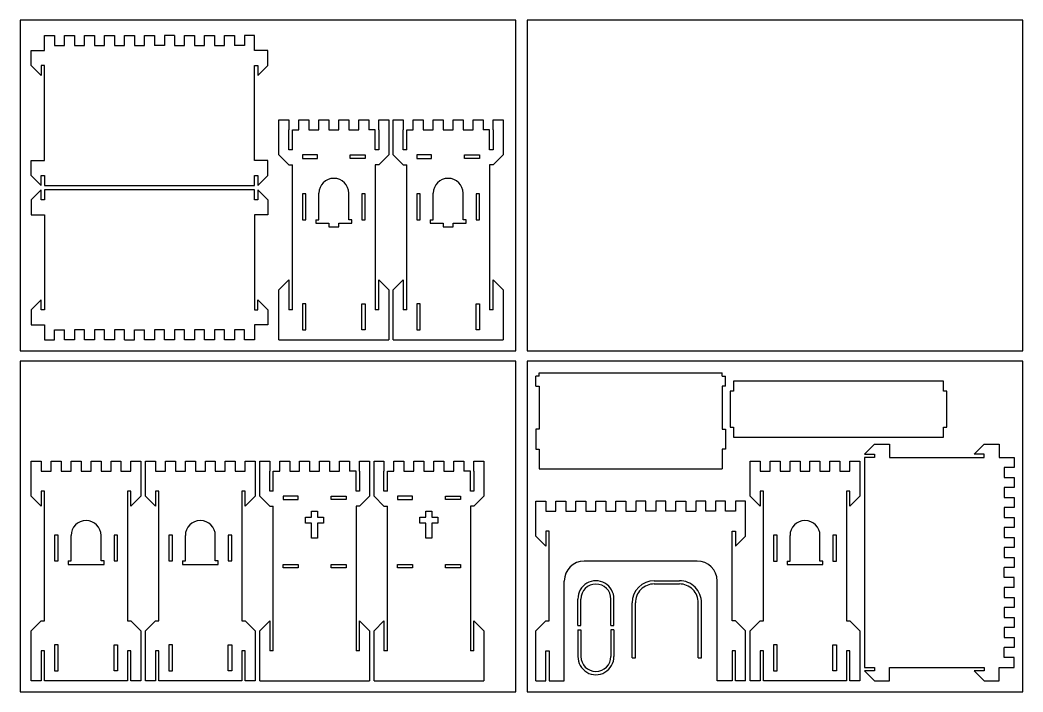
# Model space of a CAD drawing. Header units: millimetres. Extents: x 0 to 1840, y 0 to 1070.
# Drawn here: x 10 to 920, y 460 to 1070 of the extents above; entities that cross this region are included whole.
import ezdxf

# ---------------------------------------------------------------- set-up
doc = ezdxf.new("R2010")
doc.units = ezdxf.units.MM
doc.layers.get('0').update_dxf_attribs({"color": 1})
doc.layers.add('Marco', color=5, linetype='Continuous')

msp = doc.modelspace()

# ---------------------------------------------------------------- linework, layer by layer
for p, q in [((32.24, 1055.49), (41.3, 1055.49)), ((32.24, 1041.89), (32.24, 1055.49)), ((41.3, 1055.49), (41.3, 1046.42)), ((50.37, 1046.42), (50.37, 1055.49)), ((50.37, 1055.49), (59.44, 1055.49)), ((59.44, 1055.49), (59.44, 1046.42)), ((68.5, 1046.42), (68.5, 1055.49)), ((68.5, 1055.49), (77.57, 1055.49)), ((77.57, 1055.49), (77.57, 1046.42)), ((86.63, 1046.42), (86.63, 1055.49)), ((86.63, 1055.49), (95.7, 1055.49)), ((95.7, 1055.49), (95.7, 1046.42)), ((104.76, 1046.42), (104.76, 1055.49)), ((104.76, 1055.49), (113.83, 1055.49)), ((113.83, 1055.49), (113.83, 1046.42)), ((122.9, 1046.42), (122.9, 1055.49)), ((122.9, 1055.49), (131.96, 1055.49)), ((131.96, 1055.49), (131.96, 1046.42)), ((141.03, 1055.49), (141.03, 1046.42)), ((150.09, 1055.49), (141.03, 1055.49)), ((150.09, 1055.49), (150.09, 1046.42)), ((159.16, 1046.42), (159.16, 1055.49)), ((159.16, 1055.49), (168.22, 1055.49)), ((168.22, 1055.49), (168.22, 1046.42)), ((177.29, 1046.42), (177.29, 1055.49)), ((177.29, 1055.49), (186.36, 1055.49)), ((186.36, 1055.49), (186.36, 1046.42)), ((195.42, 1046.42), (195.42, 1055.49)), ((195.42, 1055.49), (204.49, 1055.49)), ((204.49, 1055.49), (204.49, 1046.42)), ((222.62, 1055.49), (213.55, 1055.49)), ((213.55, 1055.49), (213.55, 1046.42)), ((222.62, 1041.89), (222.62, 1055.49)), ((20, 1028.29), (20, 1041.89)), ((20, 1041.89), (32.24, 1041.89)), ((41.3, 1046.42), (50.37, 1046.42)), ((59.44, 1046.42), (68.5, 1046.42)), ((77.57, 1046.42), (86.63, 1046.42)), ((95.7, 1046.42), (104.76, 1046.42)), ((113.83, 1046.42), (122.9, 1046.42)), ((141.03, 1046.42), (131.96, 1046.42)), ((150.09, 1046.42), (159.16, 1046.42)), ((168.22, 1046.42), (177.29, 1046.42)), ((186.36, 1046.42), (195.42, 1046.42)), ((213.55, 1046.42), (204.49, 1046.42)), ((234.86, 1041.89), (222.62, 1041.89)), ((234.86, 1028.29), (234.86, 1041.89)), ((20, 1028.29), (29.07, 1019.22)), ((32.24, 1028.29), (29.07, 1028.29)), ((29.07, 1028.29), (29.07, 1019.22)), ((32.24, 942.17), (32.24, 1028.29)), ((222.62, 942.17), (222.62, 1028.29)), ((222.62, 1028.29), (225.79, 1028.29)), ((225.79, 1028.29), (225.79, 1019.22)), ((234.86, 1028.29), (225.79, 1019.22)), ((244.86, 947.23), (244.86, 978.96)), ((244.86, 978.96), (253.92, 978.96)), ((253.92, 978.96), (253.92, 969.9)), ((262.99, 969.9), (262.99, 978.96)), ((262.99, 978.96), (272.05, 978.96)), ((272.05, 978.96), (272.05, 969.9)), ((281.12, 969.9), (281.12, 978.96)), ((281.12, 978.96), (290.19, 978.96)), ((290.19, 978.96), (290.19, 969.9)), ((299.25, 969.9), (299.25, 978.96)), ((299.25, 978.96), (308.32, 978.96)), ((308.32, 978.96), (308.32, 969.9)), ((317.38, 969.9), (317.38, 978.96)), ((317.38, 978.96), (326.45, 978.96)), ((326.45, 978.96), (326.45, 969.9)), ((335.51, 969.9), (335.51, 978.96)), ((335.51, 978.96), (344.58, 978.96)), ((344.58, 978.96), (344.58, 947.23)), ((348.58, 947.23), (348.58, 978.96)), ((348.58, 978.96), (357.65, 978.96)), ((357.65, 978.96), (357.65, 969.9)), ((366.71, 969.9), (366.71, 978.96)), ((366.71, 978.96), (375.78, 978.96)), ((375.78, 978.96), (375.78, 969.9)), ((384.84, 969.9), (384.84, 978.96)), ((384.84, 978.96), (393.91, 978.96)), ((393.91, 978.96), (393.91, 969.9)), ((402.97, 969.9), (402.97, 978.96)), ((402.97, 978.96), (412.04, 978.96)), ((412.04, 978.96), (412.04, 969.9)), ((421.11, 969.9), (421.11, 978.96)), ((421.11, 978.96), (430.17, 978.96)), ((430.17, 978.96), (430.17, 969.9)), ((439.24, 969.9), (439.24, 978.96)), ((439.24, 978.96), (448.3, 978.96)), ((448.3, 978.96), (448.3, 947.23)), ((253.92, 951.76), (253.92, 969.9)), ((257.1, 951.76), (257.1, 969.9)), ((257.1, 969.9), (262.99, 969.9)), ((272.05, 969.9), (281.12, 969.9)), ((290.19, 969.9), (299.25, 969.9)), ((308.32, 969.9), (317.38, 969.9)), ((332.34, 969.9), (326.45, 969.9)), ((332.34, 951.76), (332.34, 969.9)), ((335.51, 969.9), (335.51, 951.76)), ((357.65, 951.76), (357.65, 969.9)), ((360.82, 951.76), (360.82, 969.9)), ((360.82, 969.9), (366.71, 969.9)), ((375.78, 969.9), (384.84, 969.9)), ((393.91, 969.9), (402.97, 969.9)), ((412.04, 969.9), (421.11, 969.9)), ((436.06, 969.9), (430.17, 969.9)), ((436.06, 951.76), (436.06, 969.9)), ((439.24, 969.9), (439.24, 951.76)), ((244.86, 947.23), (253.92, 938.17)), ((257.1, 951.76), (253.92, 951.76)), ((266.16, 947.23), (266.16, 944.06)), ((279.76, 947.23), (266.16, 947.23)), ((279.76, 944.06), (279.76, 947.23)), ((309.68, 944.06), (309.68, 947.23)), ((309.68, 947.23), (323.28, 947.23)), ((323.28, 947.23), (323.28, 944.06)), ((335.51, 951.76), (332.34, 951.76)), ((344.58, 947.23), (335.51, 938.17)), ((348.58, 947.23), (357.65, 938.17)), ((360.82, 951.76), (357.65, 951.76)), ((369.88, 947.23), (369.88, 944.06)), ((383.48, 947.23), (369.88, 947.23)), ((383.48, 944.06), (383.48, 947.23)), ((413.4, 944.06), (413.4, 947.23)), ((413.4, 947.23), (427, 947.23)), ((427, 947.23), (427, 944.06)), ((439.24, 951.76), (436.06, 951.76)), ((448.3, 947.23), (439.24, 938.17)), ((20, 928.57), (20, 942.17)), ((20, 942.17), (32.24, 942.17)), ((234.86, 942.17), (222.62, 942.17)), ((234.86, 928.57), (234.86, 942.17)), ((253.92, 938.17), (257.1, 938.17)), ((257.1, 806.71), (257.1, 938.17)), ((266.16, 944.06), (279.76, 944.06)), ((323.28, 944.06), (309.68, 944.06)), ((335.51, 938.17), (332.34, 938.17)), ((332.34, 938.17), (332.34, 806.71)), ((357.65, 938.17), (360.82, 938.17)), ((360.82, 806.71), (360.82, 938.17)), ((369.88, 944.06), (383.48, 944.06)), ((427, 944.06), (413.4, 944.06)), ((439.24, 938.17), (436.06, 938.17)), ((436.06, 938.17), (436.06, 806.71)), ((20, 928.57), (29.07, 919.5)), ((29.07, 919.5), (29.07, 928.57)), ((29.07, 928.57), (32.24, 928.57)), ((32.24, 928.57), (32.24, 919.5)), ((222.62, 919.5), (222.62, 928.57)), ((222.62, 928.57), (225.79, 928.57)), ((225.79, 928.57), (225.79, 919.5)), ((234.86, 928.57), (225.79, 919.5)), ((32.24, 919.5), (222.62, 919.5)), ((20, 906.44), (29.07, 915.5)), ((29.07, 906.44), (29.07, 915.5)), ((222.62, 915.5), (32.24, 915.5)), ((32.24, 915.5), (32.24, 906.44)), ((222.62, 906.44), (222.62, 915.5)), ((234.86, 906.44), (225.79, 915.5)), ((225.79, 915.5), (225.79, 906.44)), ((269.33, 911.87), (266.16, 911.87)), ((266.16, 911.87), (266.16, 888.3)), ((269.33, 888.3), (269.33, 911.87)), ((281.12, 888.31), (281.12, 912.33)), ((308.32, 888.31), (308.32, 912.33)), ((323.28, 911.87), (320.1, 911.87)), ((320.1, 911.87), (320.1, 888.3)), ((323.28, 888.3), (323.28, 911.87)), ((373.06, 911.87), (369.88, 911.87)), ((369.88, 911.87), (369.88, 888.3)), ((373.06, 888.3), (373.06, 911.87)), ((384.84, 888.31), (384.84, 912.33)), ((412.04, 888.31), (412.04, 912.33)), ((427, 911.87), (423.83, 911.87)), ((423.83, 911.87), (423.83, 888.3)), ((427, 888.3), (427, 911.87)), ((20, 906.44), (20, 892.84)), ((32.24, 906.44), (29.07, 906.44)), ((225.79, 906.44), (222.62, 906.44)), ((234.86, 906.44), (234.86, 892.84)), ((20, 892.84), (32.24, 892.84)), ((32.24, 892.84), (32.24, 806.71)), ((234.86, 892.84), (222.62, 892.84)), ((222.62, 892.84), (222.62, 806.71)), ((266.16, 888.3), (269.33, 888.3)), ((278.4, 888.31), (278.4, 885.13)), ((278.4, 888.31), (281.12, 888.31)), ((278.4, 885.13), (290.19, 885.13)), ((290.19, 885.13), (290.19, 881.96)), ((299.25, 885.13), (311.04, 885.13)), ((299.25, 881.96), (299.25, 885.13)), ((311.04, 888.31), (308.32, 888.31)), ((311.04, 885.13), (311.04, 888.31)), ((320.1, 888.3), (323.28, 888.3)), ((369.88, 888.3), (373.06, 888.3)), ((382.12, 888.31), (382.12, 885.13)), ((382.12, 888.31), (384.84, 888.31)), ((382.12, 885.13), (393.91, 885.13)), ((393.91, 885.13), (393.91, 881.96)), ((402.97, 885.13), (414.76, 885.13)), ((402.97, 881.96), (402.97, 885.13)), ((414.76, 888.31), (412.04, 888.31)), ((414.76, 885.13), (414.76, 888.31)), ((423.83, 888.3), (427, 888.3)), ((290.19, 881.96), (299.25, 881.96)), ((393.91, 881.96), (402.97, 881.96)), ((253.92, 833.91), (244.86, 824.84)), ((253.92, 833.91), (253.92, 806.71)), ((335.51, 806.71), (335.51, 833.91)), ((335.51, 833.91), (344.58, 824.84)), ((357.65, 833.91), (348.58, 824.84)), ((357.65, 833.91), (357.65, 806.71)), ((439.24, 806.71), (439.24, 833.91)), ((439.24, 833.91), (448.3, 824.84)), ((244.86, 779.52), (244.86, 824.84)), ((344.58, 824.84), (344.58, 779.52)), ((348.58, 779.52), (348.58, 824.84)), ((448.3, 824.84), (448.3, 779.52)), ((20, 806.71), (29.07, 815.78)), ((29.07, 806.71), (29.07, 815.78)), ((225.79, 806.71), (225.79, 815.78)), ((234.86, 806.71), (225.79, 815.78)), ((269.33, 812.15), (266.16, 812.15)), ((266.16, 812.15), (266.16, 806.71)), ((269.33, 788.58), (269.33, 812.15)), ((320.1, 788.58), (320.1, 812.15)), ((320.1, 812.15), (323.28, 812.15)), ((323.28, 812.15), (323.28, 806.71)), ((373.06, 812.15), (369.88, 812.15)), ((369.88, 812.15), (369.88, 806.71)), ((373.06, 788.58), (373.06, 812.15)), ((423.83, 788.58), (423.83, 812.15)), ((423.83, 812.15), (427, 812.15)), ((427, 812.15), (427, 806.71)), ((20, 806.71), (20, 793.11)), ((32.24, 806.71), (29.07, 806.71)), ((222.62, 806.71), (225.79, 806.71)), ((234.86, 806.71), (234.86, 793.11)), ((257.1, 806.71), (253.92, 806.71)), ((266.16, 806.71), (266.16, 788.58)), ((323.28, 806.71), (323.28, 788.58)), ((335.51, 806.71), (332.34, 806.71)), ((360.82, 806.71), (357.65, 806.71)), ((369.88, 806.71), (369.88, 788.58)), ((427, 806.71), (427, 788.58)), ((439.24, 806.71), (436.06, 806.71)), ((20, 793.11), (32.24, 793.11)), ((32.24, 793.11), (32.24, 779.52)), ((234.86, 793.11), (222.62, 793.11)), ((222.62, 793.11), (222.62, 779.52)), ((41.3, 779.52), (41.3, 788.58)), ((41.3, 788.58), (50.37, 788.58)), ((50.37, 779.52), (50.37, 788.58)), ((68.5, 788.58), (59.44, 788.58)), ((59.44, 788.58), (59.44, 779.52)), ((68.5, 779.52), (68.5, 788.58)), ((86.63, 788.58), (77.57, 788.58)), ((77.57, 788.58), (77.57, 779.52)), ((86.63, 779.52), (86.63, 788.58)), ((104.76, 788.58), (95.7, 788.58)), ((95.7, 788.58), (95.7, 779.52)), ((104.76, 779.52), (104.76, 788.58)), ((113.83, 779.52), (113.83, 788.58)), ((113.83, 788.58), (122.9, 788.58)), ((122.9, 779.52), (122.9, 788.58)), ((141.03, 788.58), (131.96, 788.58)), ((131.96, 788.58), (131.96, 779.52)), ((141.03, 779.52), (141.03, 788.58)), ((159.16, 788.58), (150.09, 788.58)), ((150.09, 788.58), (150.09, 779.52)), ((159.16, 779.52), (159.16, 788.58)), ((177.29, 788.58), (168.22, 788.58)), ((168.22, 788.58), (168.22, 779.52)), ((177.29, 779.52), (177.29, 788.58)), ((195.42, 788.58), (186.36, 788.58)), ((186.36, 788.58), (186.36, 779.52)), ((195.42, 779.52), (195.42, 788.58)), ((213.55, 788.58), (204.49, 788.58)), ((204.49, 788.58), (204.49, 779.52)), ((213.55, 779.52), (213.55, 788.58)), ((266.16, 788.58), (269.33, 788.58)), ((323.28, 788.58), (320.1, 788.58)), ((369.88, 788.58), (373.06, 788.58)), ((427, 788.58), (423.83, 788.58)), ((32.24, 779.52), (41.3, 779.52)), ((59.44, 779.52), (50.37, 779.52)), ((77.57, 779.52), (68.5, 779.52)), ((95.7, 779.52), (86.63, 779.52)), ((104.76, 779.52), (113.83, 779.52)), ((131.96, 779.52), (122.9, 779.52)), ((150.09, 779.52), (141.03, 779.52)), ((168.22, 779.52), (159.16, 779.52)), ((186.36, 779.52), (177.29, 779.52)), ((204.49, 779.52), (195.42, 779.52)), ((222.62, 779.52), (213.55, 779.52)), ((244.86, 779.52), (344.58, 779.52)), ((348.58, 779.52), (448.3, 779.52)), ((481.17, 746.56), (478, 746.56)), ((478, 737.49), (478, 746.56)), ((481.17, 746.56), (481.17, 749.37)), ((481.17, 749.37), (647.08, 749.37)), ((647.08, 746.56), (647.08, 749.37)), ((647.08, 746.56), (650.25, 746.56)), ((650.25, 737.49), (650.25, 746.56)), ((478, 737.49), (481.17, 737.49)), ((481.17, 737.49), (481.17, 698.51)), ((650.25, 737.49), (647.08, 737.49)), ((647.08, 737.49), (647.08, 698.51)), ((847.8, 741.81), (657.42, 741.81)), ((657.42, 741.81), (657.42, 732.74)), ((847.8, 732.74), (847.8, 741.81)), ((657.42, 732.74), (654.25, 732.74)), ((654.25, 732.74), (654.25, 700.11)), ((850.97, 732.74), (847.8, 732.74)), ((850.97, 700.11), (850.97, 732.74)), ((478, 698.51), (478, 680.38)), ((481.17, 698.51), (478, 698.51)), ((647.08, 698.51), (650.25, 698.51)), ((650.25, 698.51), (650.25, 680.38)), ((654.25, 700.11), (657.42, 700.11)), ((657.42, 700.11), (657.42, 691.04)), ((847.8, 691.04), (847.8, 700.11)), ((847.8, 700.11), (850.97, 700.11)), ((657.42, 691.04), (847.8, 691.04)), ((785.17, 684.84), (776.1, 675.78)), ((785.17, 684.84), (798.77, 684.84)), ((798.77, 684.84), (798.77, 672.61)), ((884.89, 684.84), (875.83, 675.78)), ((884.89, 684.84), (898.49, 684.84)), ((898.49, 684.84), (898.49, 672.61)), ((478, 680.38), (481.17, 680.38)), ((481.17, 680.38), (481.17, 662.25)), ((650.25, 680.38), (647.08, 680.38)), ((647.08, 680.38), (647.08, 662.25)), ((776.1, 675.78), (785.17, 675.78)), ((785.17, 675.78), (785.17, 672.61)), ((884.89, 675.78), (875.83, 675.78)), ((884.89, 672.61), (884.89, 675.78)), ((20, 637.72), (20, 669.45)), ((20, 669.45), (29.07, 669.45)), ((29.07, 669.45), (29.07, 660.38)), ((38.13, 660.38), (38.13, 669.45)), ((38.13, 669.45), (47.2, 669.45)), ((47.2, 669.45), (47.2, 660.38)), ((56.26, 660.38), (56.26, 669.45)), ((56.26, 669.45), (65.33, 669.45)), ((65.33, 669.45), (65.33, 660.38)), ((74.39, 660.38), (74.39, 669.45)), ((74.39, 669.45), (83.46, 669.45)), ((83.46, 669.45), (83.46, 660.38)), ((92.53, 660.38), (92.53, 669.45)), ((92.53, 669.45), (101.59, 669.45)), ((101.59, 669.45), (101.59, 660.38)), ((110.66, 660.38), (110.66, 669.45)), ((110.66, 669.45), (119.72, 669.45)), ((119.72, 669.45), (119.72, 637.72)), ((123.72, 637.72), (123.72, 669.45)), ((123.72, 669.45), (132.79, 669.45)), ((132.79, 669.45), (132.79, 660.38)), ((141.85, 660.38), (141.85, 669.45)), ((141.85, 669.45), (150.92, 669.45)), ((150.92, 669.45), (150.92, 660.38)), ((159.99, 660.38), (159.99, 669.45)), ((159.99, 669.45), (169.05, 669.45)), ((169.05, 669.45), (169.05, 660.38)), ((178.12, 660.38), (178.12, 669.45)), ((178.12, 669.45), (187.18, 669.45)), ((187.18, 669.45), (187.18, 660.38)), ((196.25, 660.38), (196.25, 669.45)), ((196.25, 669.45), (205.31, 669.45)), ((205.31, 669.45), (205.31, 660.38)), ((214.38, 660.38), (214.38, 669.45)), ((214.38, 669.45), (223.45, 669.45)), ((223.45, 669.45), (223.45, 637.72)), ((227.45, 637.72), (227.45, 669.45)), ((227.45, 669.45), (236.51, 669.45)), ((236.51, 669.45), (236.51, 660.38)), ((245.58, 660.38), (245.58, 669.45)), ((245.58, 669.45), (254.64, 669.45)), ((254.64, 669.45), (254.64, 660.38)), ((263.71, 660.38), (263.71, 669.45)), ((263.71, 669.45), (272.77, 669.45)), ((272.77, 669.45), (272.77, 660.38)), ((281.84, 660.38), (281.84, 669.45)), ((281.84, 669.45), (290.91, 669.45)), ((290.91, 669.45), (290.91, 660.38)), ((299.97, 660.38), (299.97, 669.45)), ((299.97, 669.45), (309.04, 669.45)), ((309.04, 669.45), (309.04, 660.38)), ((318.1, 660.38), (318.1, 669.45)), ((318.1, 669.45), (327.17, 669.45)), ((327.17, 669.45), (327.17, 637.72)), ((331.17, 637.72), (331.17, 669.45)), ((331.17, 669.45), (340.23, 669.45)), ((340.23, 669.45), (340.23, 660.38)), ((349.3, 660.38), (349.3, 669.45)), ((349.3, 669.45), (358.37, 669.45)), ((358.37, 669.45), (358.37, 660.38)), ((367.43, 660.38), (367.43, 669.45)), ((367.43, 669.45), (376.5, 669.45)), ((376.5, 669.45), (376.5, 660.38)), ((385.56, 660.38), (385.56, 669.45)), ((385.56, 669.45), (394.63, 669.45)), ((394.63, 669.45), (394.63, 660.38)), ((403.69, 660.38), (403.69, 669.45)), ((403.69, 669.45), (412.76, 669.45)), ((412.76, 669.45), (412.76, 660.38)), ((421.83, 660.38), (421.83, 669.45)), ((421.83, 669.45), (430.89, 669.45)), ((430.89, 669.45), (430.89, 637.72)), ((672.38, 637.7), (672.38, 669.43)), ((672.38, 669.43), (681.45, 669.43)), ((681.45, 669.43), (681.45, 660.37)), ((690.51, 660.37), (690.51, 669.43)), ((690.51, 669.43), (699.58, 669.43)), ((699.58, 669.43), (699.58, 660.37)), ((708.64, 660.37), (708.64, 669.43)), ((708.64, 669.43), (717.71, 669.43)), ((717.71, 669.43), (717.71, 660.37)), ((726.77, 660.37), (726.77, 669.43)), ((726.77, 669.43), (735.84, 669.43)), ((735.84, 669.43), (735.84, 660.37)), ((744.91, 660.37), (744.91, 669.43)), ((744.91, 669.43), (753.97, 669.43)), ((753.97, 669.43), (753.97, 660.37)), ((763.04, 660.37), (763.04, 669.43)), ((763.04, 669.43), (772.1, 669.43)), ((772.1, 669.43), (772.1, 637.7)), ((785.17, 672.61), (776.1, 672.61)), ((776.1, 672.61), (776.1, 482.23)), ((798.77, 672.61), (884.89, 672.61)), ((898.49, 672.61), (912.09, 672.61)), ((912.09, 672.61), (912.09, 663.54)), ((29.07, 660.38), (38.13, 660.38)), ((47.2, 660.38), (56.26, 660.38)), ((65.33, 660.38), (74.39, 660.38)), ((83.46, 660.38), (92.53, 660.38)), ((101.59, 660.38), (110.66, 660.38)), ((132.79, 660.38), (141.85, 660.38)), ((150.92, 660.38), (159.99, 660.38)), ((169.05, 660.38), (178.12, 660.38)), ((187.18, 660.38), (196.25, 660.38)), ((205.31, 660.38), (214.38, 660.38)), ((236.51, 642.25), (236.51, 660.38)), ((239.68, 642.25), (239.68, 660.38)), ((239.68, 660.38), (245.58, 660.38)), ((254.64, 660.38), (263.71, 660.38)), ((272.77, 660.38), (281.84, 660.38)), ((290.91, 660.38), (299.97, 660.38)), ((314.93, 660.38), (309.04, 660.38)), ((314.93, 642.25), (314.93, 660.38)), ((318.1, 660.38), (318.1, 642.25)), ((340.23, 642.25), (340.23, 660.38)), ((343.41, 642.25), (343.41, 660.38)), ((343.41, 660.38), (349.3, 660.38)), ((358.37, 660.38), (367.43, 660.38)), ((376.5, 660.38), (385.56, 660.38)), ((394.63, 660.38), (403.69, 660.38)), ((418.65, 660.38), (412.76, 660.38)), ((418.65, 642.25), (418.65, 660.38)), ((421.83, 660.38), (421.83, 642.25)), ((481.17, 662.25), (647.08, 662.25)), ((681.45, 660.37), (690.51, 660.37)), ((699.58, 660.37), (708.64, 660.37)), ((717.71, 660.37), (726.77, 660.37)), ((735.84, 660.37), (744.91, 660.37)), ((753.97, 660.37), (763.04, 660.37)), ((912.09, 663.54), (903.02, 663.54)), ((903.02, 663.54), (903.02, 654.47)), ((903.02, 654.47), (912.09, 654.47)), ((912.09, 654.47), (912.09, 645.41)), ((20, 637.72), (29.07, 628.65)), ((32.24, 642.25), (29.07, 642.25)), ((29.07, 642.25), (29.07, 628.65)), ((32.24, 524.39), (32.24, 642.25)), ((110.66, 642.25), (107.48, 642.25)), ((107.48, 642.25), (107.48, 524.39)), ((110.66, 628.65), (110.66, 642.25)), ((119.72, 637.72), (110.66, 628.65)), ((123.72, 637.72), (132.79, 628.65)), ((135.96, 642.25), (132.79, 642.25)), ((132.79, 642.25), (132.79, 628.65)), ((135.96, 524.39), (135.96, 642.25)), ((214.38, 642.25), (211.21, 642.25)), ((211.21, 642.25), (211.21, 524.39)), ((214.38, 628.65), (214.38, 642.25)), ((223.45, 637.72), (214.38, 628.65)), ((227.45, 637.72), (236.51, 628.65)), ((239.68, 642.25), (236.51, 642.25)), ((248.75, 637.72), (248.75, 634.54)), ((262.35, 637.72), (248.75, 637.72)), ((262.35, 634.54), (262.35, 637.72)), ((292.27, 634.54), (292.27, 637.72)), ((292.27, 637.72), (305.86, 637.72)), ((305.86, 637.72), (305.86, 634.54)), ((318.1, 642.25), (314.93, 642.25)), ((327.17, 637.72), (318.1, 628.65)), ((331.17, 637.72), (340.23, 628.65)), ((343.41, 642.25), (340.23, 642.25)), ((352.47, 637.72), (352.47, 634.54)), ((366.07, 637.72), (352.47, 637.72)), ((366.07, 634.54), (366.07, 637.72)), ((395.99, 634.54), (395.99, 637.72)), ((395.99, 637.72), (409.59, 637.72)), ((409.59, 637.72), (409.59, 634.54)), ((421.83, 642.25), (418.65, 642.25)), ((430.89, 637.72), (421.83, 628.65)), ((672.38, 637.7), (681.45, 628.64)), ((684.62, 642.24), (681.45, 642.24)), ((681.45, 642.24), (681.45, 628.64)), ((684.62, 524.38), (684.62, 642.24)), ((763.04, 642.24), (759.86, 642.24)), ((759.86, 642.24), (759.86, 524.38)), ((763.04, 628.64), (763.04, 642.24)), ((772.1, 637.7), (763.04, 628.64)), ((912.09, 645.41), (903.02, 645.41)), ((903.02, 645.41), (903.02, 636.34)), ((236.51, 628.65), (239.68, 628.65)), ((239.68, 497.2), (239.68, 628.65)), ((248.75, 634.54), (262.35, 634.54)), ((305.86, 634.54), (292.27, 634.54)), ((318.1, 628.65), (314.93, 628.65)), ((314.93, 628.65), (314.93, 497.2)), ((340.23, 628.65), (343.41, 628.65)), ((343.41, 497.2), (343.41, 628.65)), ((352.47, 634.54), (366.07, 634.54)), ((409.59, 634.54), (395.99, 634.54)), ((421.83, 628.65), (418.65, 628.65)), ((418.65, 628.65), (418.65, 497.2)), ((478, 601.44), (478, 633.17)), ((478, 633.17), (487.07, 633.17)), ((487.07, 633.17), (487.07, 624.1)), ((496.13, 624.1), (496.13, 633.17)), ((496.13, 633.17), (505.2, 633.17)), ((505.2, 633.17), (505.2, 624.1)), ((514.26, 624.1), (514.26, 633.17)), ((514.26, 633.17), (523.33, 633.17)), ((523.33, 633.17), (523.33, 624.1)), ((532.39, 624.1), (532.39, 633.17)), ((532.39, 633.17), (541.46, 633.17)), ((541.46, 633.17), (541.46, 624.1)), ((550.53, 624.1), (550.53, 633.17)), ((550.53, 633.17), (559.59, 633.17)), ((559.59, 633.17), (559.59, 624.1)), ((577.72, 633.17), (568.66, 633.17)), ((568.66, 633.17), (568.66, 624.1)), ((577.72, 624.1), (577.72, 633.17)), ((595.85, 633.17), (586.79, 633.17)), ((586.79, 633.17), (586.79, 624.1)), ((595.85, 624.1), (595.85, 633.17)), ((604.92, 624.1), (604.92, 633.17)), ((604.92, 633.17), (613.99, 633.17)), ((613.99, 633.17), (613.99, 624.1)), ((632.12, 633.17), (623.05, 633.17)), ((623.05, 633.17), (623.05, 624.1)), ((632.12, 624.1), (632.12, 633.17)), ((650.25, 633.17), (641.18, 633.17)), ((641.18, 633.17), (641.18, 624.1)), ((650.25, 624.1), (650.25, 633.17)), ((668.38, 633.17), (659.31, 633.17)), ((659.31, 633.17), (659.31, 624.1)), ((668.38, 601.44), (668.38, 633.17)), ((903.02, 636.34), (912.09, 636.34)), ((912.09, 636.34), (912.09, 627.28)), ((274.59, 618.68), (274.59, 624.12)), ((274.59, 624.12), (277.31, 624.12)), ((277.31, 624.12), (280.03, 624.12)), ((280.03, 624.12), (280.03, 618.68)), ((378.31, 618.68), (378.31, 624.12)), ((378.31, 624.12), (381.03, 624.12)), ((381.03, 624.12), (383.75, 624.12)), ((383.75, 624.12), (383.75, 618.68)), ((487.07, 624.1), (496.13, 624.1)), ((505.2, 624.1), (514.26, 624.1)), ((523.33, 624.1), (532.39, 624.1)), ((541.46, 624.1), (550.53, 624.1)), ((559.59, 624.1), (568.66, 624.1)), ((586.79, 624.1), (577.72, 624.1)), ((604.92, 624.1), (595.85, 624.1)), ((613.99, 624.1), (623.05, 624.1)), ((641.18, 624.1), (632.12, 624.1)), ((659.31, 624.1), (650.25, 624.1)), ((912.09, 627.28), (903.02, 627.28)), ((903.02, 627.28), (903.02, 618.21)), ((269.15, 613.24), (269.15, 618.68)), ((269.15, 618.68), (274.59, 618.68)), ((274.59, 613.24), (269.15, 613.24)), ((274.59, 599.64), (274.59, 613.24)), ((280.03, 618.68), (285.47, 618.68)), ((285.47, 613.24), (280.03, 613.24)), ((280.03, 613.24), (280.03, 599.64)), ((285.47, 618.68), (285.47, 613.24)), ((372.87, 613.24), (372.87, 618.68)), ((372.87, 618.68), (378.31, 618.68)), ((378.31, 613.24), (372.87, 613.24)), ((378.31, 599.64), (378.31, 613.24)), ((383.75, 618.68), (389.19, 618.68)), ((389.19, 613.24), (383.75, 613.24)), ((383.75, 613.24), (383.75, 599.64)), ((389.19, 618.68), (389.19, 613.24)), ((903.02, 618.21), (912.09, 618.21)), ((912.09, 618.21), (912.09, 609.15)), ((44.48, 602.36), (41.3, 602.36)), ((41.3, 602.36), (41.3, 578.79)), ((44.48, 578.79), (44.48, 602.36)), ((56.26, 578.79), (56.26, 601.91)), ((83.46, 578.79), (83.46, 601.91)), ((98.42, 602.36), (95.25, 602.36)), ((95.25, 602.36), (95.25, 578.79)), ((98.42, 578.79), (98.42, 602.36)), ((148.2, 602.36), (145.03, 602.36)), ((145.03, 602.36), (145.03, 578.79)), ((148.2, 578.79), (148.2, 602.36)), ((159.99, 578.79), (159.99, 601.91)), ((187.18, 578.79), (187.18, 601.91)), ((202.14, 602.36), (198.97, 602.36)), ((198.97, 602.36), (198.97, 578.79)), ((202.14, 578.79), (202.14, 602.36)), ((487.07, 592.37), (478, 601.44)), ((490.24, 605.97), (487.07, 605.97)), ((487.07, 605.97), (487.07, 592.37)), ((490.24, 524.38), (490.24, 605.97)), ((656.14, 524.38), (656.14, 605.97)), ((656.14, 605.97), (659.31, 605.97)), ((659.31, 605.97), (659.31, 592.37)), ((659.31, 592.37), (668.38, 601.44)), ((696.86, 602.35), (693.68, 602.35)), ((693.68, 602.35), (693.68, 578.78)), ((696.86, 578.78), (696.86, 602.35)), ((708.64, 578.78), (708.64, 601.89)), ((735.84, 578.78), (735.84, 601.89)), ((750.8, 602.35), (747.63, 602.35)), ((747.63, 602.35), (747.63, 578.78)), ((750.8, 578.78), (750.8, 602.35)), ((912.09, 609.15), (903.02, 609.15)), ((903.02, 609.15), (903.02, 600.08)), ((280.03, 599.64), (274.59, 599.64)), ((383.75, 599.64), (378.31, 599.64)), ((903.02, 600.08), (912.09, 600.08)), ((912.09, 600.08), (912.09, 591.01)), ((912.09, 591.01), (903.02, 591.01)), ((903.02, 591.01), (903.02, 581.95)), ((41.3, 578.79), (44.48, 578.79)), ((53.54, 578.79), (53.54, 575.62)), ((53.54, 578.79), (56.26, 578.79)), ((53.54, 575.62), (86.18, 575.62)), ((86.18, 578.79), (83.46, 578.79)), ((86.18, 575.62), (86.18, 578.79)), ((95.25, 578.79), (98.42, 578.79)), ((145.03, 578.79), (148.2, 578.79)), ((157.27, 578.79), (157.27, 575.62)), ((157.27, 578.79), (159.99, 578.79)), ((157.27, 575.62), (189.9, 575.62)), ((189.9, 578.79), (187.18, 578.79)), ((189.9, 575.62), (189.9, 578.79)), ((198.97, 578.79), (202.14, 578.79)), ((248.75, 575.62), (262.35, 575.62)), ((248.75, 572.44), (248.75, 575.62)), ((262.35, 575.62), (262.35, 572.44)), ((292.27, 575.62), (305.86, 575.62)), ((292.27, 572.44), (292.27, 575.62)), ((305.86, 575.62), (305.86, 572.44)), ((352.47, 575.62), (366.07, 575.62)), ((352.47, 572.44), (352.47, 575.62)), ((366.07, 575.62), (366.07, 572.44)), ((395.99, 575.62), (409.59, 575.62)), ((395.99, 572.44), (395.99, 575.62)), ((409.59, 575.62), (409.59, 572.44)), ((624.41, 578.78), (521.97, 578.78)), ((693.68, 578.78), (696.86, 578.78)), ((705.92, 578.78), (705.92, 575.61)), ((705.92, 578.78), (708.64, 578.78)), ((705.92, 575.61), (738.56, 575.61)), ((738.56, 578.78), (735.84, 578.78)), ((738.56, 575.61), (738.56, 578.78)), ((747.63, 578.78), (750.8, 578.78)), ((903.02, 581.95), (912.09, 581.95)), ((912.09, 581.95), (912.09, 572.88)), ((262.35, 572.44), (248.75, 572.44)), ((305.86, 572.44), (292.27, 572.44)), ((366.07, 572.44), (352.47, 572.44)), ((409.59, 572.44), (395.99, 572.44)), ((903.02, 563.82), (903.02, 572.88)), ((912.09, 572.88), (903.02, 572.88)), ((503.84, 469.99), (503.84, 560.64)), ((585.52, 560.87), (608.26, 560.9)), ((585.52, 557.97), (608.26, 558)), ((642.54, 469.99), (642.54, 560.64)), ((912.09, 563.82), (903.02, 563.82)), ((912.09, 554.75), (912.09, 563.82)), ((912.09, 554.75), (903.02, 554.75)), ((903.02, 554.75), (903.02, 545.69)), ((516.2, 520.24), (516.2, 544.27)), ((518.92, 520.24), (518.92, 544.27)), ((546.12, 520.24), (546.12, 544.27)), ((548.84, 520.24), (548.84, 544.27)), ((565.43, 490.92), (565.43, 540.78)), ((568.31, 490.92), (568.31, 540.78)), ((625.42, 490.92), (625.42, 540.78)), ((628.35, 490.92), (628.35, 540.78)), ((903.02, 545.69), (912.09, 545.69)), ((912.09, 545.69), (912.09, 536.62)), ((912.09, 536.62), (903.02, 536.62)), ((903.02, 536.62), (903.02, 527.56)), ((29.07, 524.39), (20, 515.33)), ((29.07, 524.39), (32.24, 524.39)), ((107.48, 524.39), (110.66, 524.39)), ((110.66, 524.39), (119.72, 515.33)), ((132.79, 524.39), (123.72, 515.33)), ((132.79, 524.39), (135.96, 524.39)), ((211.21, 524.39), (214.38, 524.39)), ((214.38, 524.39), (223.45, 515.33)), ((236.51, 524.39), (227.45, 515.33)), ((236.51, 524.39), (236.51, 497.2)), ((318.1, 497.2), (318.1, 524.39)), ((318.1, 524.39), (327.17, 515.33)), ((340.23, 524.39), (331.17, 515.33)), ((340.23, 524.39), (340.23, 497.2)), ((421.83, 497.2), (421.83, 524.39)), ((421.83, 524.39), (430.89, 515.33)), ((478, 515.32), (487.07, 524.38)), ((487.07, 524.38), (490.24, 524.38)), ((516.2, 520.24), (518.92, 520.24)), ((546.12, 520.24), (548.84, 520.24)), ((659.31, 524.38), (656.14, 524.38)), ((668.38, 515.32), (659.31, 524.38)), ((681.45, 524.38), (672.38, 515.32)), ((681.45, 524.38), (684.62, 524.38)), ((759.86, 524.38), (763.04, 524.38)), ((763.04, 524.38), (772.1, 515.32)), ((903.02, 527.56), (912.09, 527.56)), ((912.09, 527.56), (912.09, 518.49)), ((20, 470), (20, 515.33)), ((119.72, 515.33), (119.72, 470)), ((123.72, 470), (123.72, 515.33)), ((223.45, 515.33), (223.45, 470)), ((227.45, 470), (227.45, 515.33)), ((327.17, 515.33), (327.17, 470)), ((331.17, 470), (331.17, 515.33)), ((430.89, 515.33), (430.89, 470)), ((478, 469.99), (478, 515.32)), ((516.2, 516.24), (516.2, 492.22)), ((516.2, 516.24), (518.92, 516.24)), ((518.92, 516.24), (518.92, 492.22)), ((548.84, 516.24), (546.12, 516.24)), ((546.12, 516.24), (546.12, 492.22)), ((548.84, 516.24), (548.84, 492.22)), ((668.38, 469.99), (668.38, 515.32)), ((672.38, 469.99), (672.38, 515.32)), ((772.1, 515.32), (772.1, 469.99)), ((912.09, 518.49), (903.02, 518.49)), ((903.02, 518.49), (903.02, 509.42)), ((41.3, 502.64), (41.3, 497.2)), ((44.48, 502.64), (41.3, 502.64)), ((44.48, 479.07), (44.48, 502.64)), ((95.25, 479.07), (95.25, 502.64)), ((95.25, 502.64), (98.42, 502.64)), ((98.42, 502.64), (98.42, 497.2)), ((145.03, 502.64), (145.03, 497.2)), ((148.2, 502.64), (145.03, 502.64)), ((148.2, 479.07), (148.2, 502.64)), ((198.97, 479.07), (198.97, 502.64)), ((198.97, 502.64), (202.14, 502.64)), ((202.14, 502.64), (202.14, 497.2)), ((693.68, 502.62), (693.68, 497.18)), ((696.86, 502.62), (693.68, 502.62)), ((696.86, 479.05), (696.86, 502.62)), ((747.63, 479.05), (747.63, 502.62)), ((747.63, 502.62), (750.8, 502.62)), ((750.8, 502.62), (750.8, 497.18)), ((903.02, 509.42), (912.09, 509.42)), ((912.09, 509.42), (912.09, 500.36)), ((32.24, 497.2), (29.07, 497.2)), ((29.07, 497.2), (29.07, 470)), ((32.24, 470), (32.24, 497.2)), ((41.3, 497.2), (41.3, 479.07)), ((98.42, 497.2), (98.42, 479.07)), ((110.66, 497.2), (107.48, 497.2)), ((107.48, 497.2), (107.48, 470)), ((110.66, 470), (110.66, 497.2)), ((135.96, 497.2), (132.79, 497.2)), ((132.79, 497.2), (132.79, 470)), ((135.96, 470), (135.96, 497.2)), ((145.03, 497.2), (145.03, 479.07)), ((202.14, 497.2), (202.14, 479.07)), ((214.38, 497.2), (211.21, 497.2)), ((211.21, 497.2), (211.21, 470)), ((214.38, 470), (214.38, 497.2)), ((239.68, 497.2), (236.51, 497.2)), ((318.1, 497.2), (314.93, 497.2)), ((343.41, 497.2), (340.23, 497.2)), ((421.83, 497.2), (418.65, 497.2)), ((487.07, 469.99), (487.07, 497.18)), ((487.07, 497.18), (490.24, 497.18)), ((490.24, 497.18), (490.24, 469.99)), ((659.31, 497.18), (656.14, 497.18)), ((656.14, 497.18), (656.14, 469.99)), ((659.31, 469.99), (659.31, 497.18)), ((684.62, 497.18), (681.45, 497.18)), ((681.45, 497.18), (681.45, 469.99)), ((684.62, 469.99), (684.62, 497.18)), ((693.68, 497.18), (693.68, 479.05)), ((750.8, 497.18), (750.8, 479.05)), ((763.04, 497.18), (759.86, 497.18)), ((759.86, 497.18), (759.86, 469.99)), ((763.04, 469.99), (763.04, 497.18)), ((903.02, 491.29), (903.02, 500.36)), ((912.09, 500.36), (903.02, 500.36)), ((565.43, 490.92), (568.31, 490.92)), ((625.42, 490.92), (628.35, 490.92)), ((912.09, 491.29), (903.02, 491.29)), ((912.09, 482.23), (912.09, 491.29)), ((41.3, 479.07), (44.48, 479.07)), ((98.42, 479.07), (95.25, 479.07)), ((145.03, 479.07), (148.2, 479.07)), ((202.14, 479.07), (198.97, 479.07)), ((693.68, 479.05), (696.86, 479.05)), ((750.8, 479.05), (747.63, 479.05)), ((776.1, 482.23), (785.17, 482.23)), ((785.17, 479.05), (776.1, 479.05)), ((785.17, 469.99), (776.1, 479.05)), ((785.17, 482.23), (785.17, 479.05)), ((798.77, 469.99), (798.77, 482.23)), ((798.77, 482.23), (884.89, 482.23)), ((884.89, 479.05), (875.83, 479.05)), ((884.89, 469.99), (875.83, 479.05)), ((884.89, 482.23), (884.89, 479.05)), ((898.49, 482.23), (912.09, 482.23)), ((898.49, 469.99), (898.49, 482.23)), ((29.07, 470), (20, 470)), ((107.48, 470), (32.24, 470)), ((119.72, 470), (110.66, 470)), ((132.79, 470), (123.72, 470)), ((211.21, 470), (135.96, 470)), ((223.45, 470), (214.38, 470)), ((227.45, 470), (327.17, 470)), ((331.17, 470), (430.89, 470)), ((478, 469.99), (487.07, 469.99)), ((490.24, 469.99), (503.84, 469.99)), ((656.14, 469.99), (642.54, 469.99)), ((668.38, 469.99), (659.31, 469.99)), ((681.45, 469.99), (672.38, 469.99)), ((759.86, 469.99), (684.62, 469.99)), ((772.1, 469.99), (763.04, 469.99)), ((785.17, 469.99), (798.77, 469.99)), ((884.89, 469.99), (898.49, 469.99))]:
    msp.add_line(p, q)
for centre, radius, start, end in [((294.72, 912.33), 13.6, 0, 180), ((398.44, 912.33), 13.6, 0, 180), ((69.86, 601.91), 13.6, 0, 180), ((173.58, 601.91), 13.6, 0, 180), ((722.24, 601.89), 13.6, 0, 180), ((521.97, 560.64), 18.13, 90, 180), ((624.41, 560.64), 18.13, 0, 90), ((532.52, 544.56), 16.32, 358.95715, 181.04285), ((532.52, 544.27), 13.6, 0, 180), ((585.55, 540.75), 20.12, 90.08547, 179.91453), ((585.47, 540.8), 17.17, 89.84904, 180.06497), ((608.3, 540.85), 20.05, 359.80681, 90.12654), ((608.29, 540.87), 17.12, 359.69785, 90.13003), ((532.52, 491.92), 16.32, 178.95715, 1.04285), ((532.52, 492.22), 13.6, 180, 0)]:
    msp.add_arc(centre, radius, start, end)
at = {"layer": 'Marco'}
for points in [[(10, 769.52), (460, 769.52), (460, 1069.52), (10, 1069.52)], [(470, 769.52), (920, 769.52), (920, 1069.52), (470, 1069.52)], [(10, 460), (460, 460), (460, 760), (10, 760)], [(470, 460), (920, 460), (920, 760), (470, 760)]]:
    msp.add_lwpolyline(points, close=True, dxfattribs=at)

doc.saveas('drawing.dxf')
